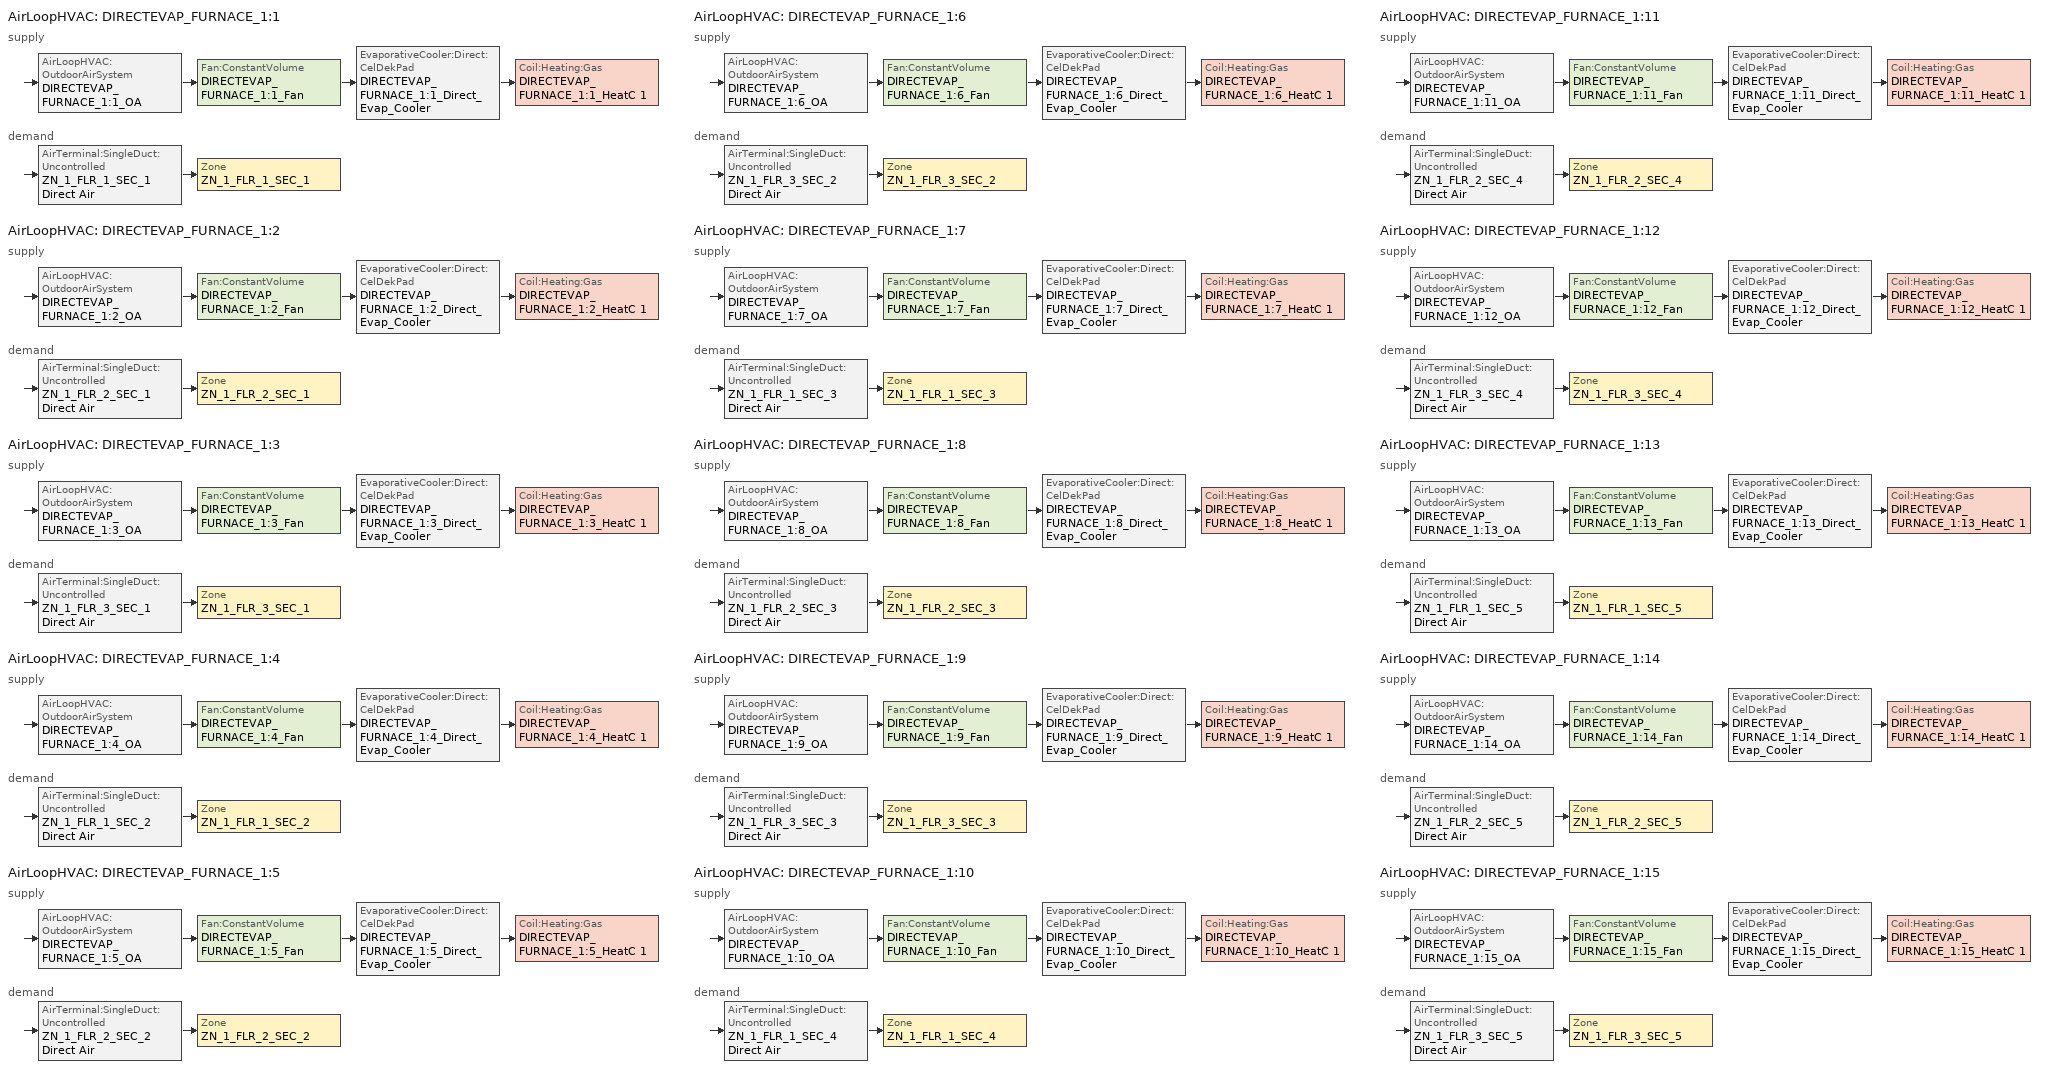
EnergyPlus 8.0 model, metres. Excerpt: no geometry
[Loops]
AirLoopHVAC 'DIRECTEVAP_FURNACE_1:1'
 supply: AirLoopHVAC:OutdoorAirSystem 'DIRECTEVAP_FURNACE_1:1_OA' > Fan:ConstantVolume 'DIRECTEVAP_FURNACE_1:1_Fan' > EvaporativeCooler:Direct:CelDekPad 'DIRECTEVAP_FURNACE_1:1_Direct_Evap_Cooler' > Coil:Heating:Gas 'DIRECTEVAP_FURNACE_1:1_HeatC 1'
 demand: AirTerminal:SingleDuct:Uncontrolled 'ZN_1_FLR_1_SEC_1 Direct Air' > Zone 'ZN_1_FLR_1_SEC_1'
AirLoopHVAC 'DIRECTEVAP_FURNACE_1:2'
 supply: AirLoopHVAC:OutdoorAirSystem 'DIRECTEVAP_FURNACE_1:2_OA' > Fan:ConstantVolume 'DIRECTEVAP_FURNACE_1:2_Fan' > EvaporativeCooler:Direct:CelDekPad 'DIRECTEVAP_FURNACE_1:2_Direct_Evap_Cooler' > Coil:Heating:Gas 'DIRECTEVAP_FURNACE_1:2_HeatC 1'
 demand: AirTerminal:SingleDuct:Uncontrolled 'ZN_1_FLR_2_SEC_1 Direct Air' > Zone 'ZN_1_FLR_2_SEC_1'
AirLoopHVAC 'DIRECTEVAP_FURNACE_1:3'
 supply: AirLoopHVAC:OutdoorAirSystem 'DIRECTEVAP_FURNACE_1:3_OA' > Fan:ConstantVolume 'DIRECTEVAP_FURNACE_1:3_Fan' > EvaporativeCooler:Direct:CelDekPad 'DIRECTEVAP_FURNACE_1:3_Direct_Evap_Cooler' > Coil:Heating:Gas 'DIRECTEVAP_FURNACE_1:3_HeatC 1'
 demand: AirTerminal:SingleDuct:Uncontrolled 'ZN_1_FLR_3_SEC_1 Direct Air' > Zone 'ZN_1_FLR_3_SEC_1'
AirLoopHVAC 'DIRECTEVAP_FURNACE_1:4'
 supply: AirLoopHVAC:OutdoorAirSystem 'DIRECTEVAP_FURNACE_1:4_OA' > Fan:ConstantVolume 'DIRECTEVAP_FURNACE_1:4_Fan' > EvaporativeCooler:Direct:CelDekPad 'DIRECTEVAP_FURNACE_1:4_Direct_Evap_Cooler' > Coil:Heating:Gas 'DIRECTEVAP_FURNACE_1:4_HeatC 1'
 demand: AirTerminal:SingleDuct:Uncontrolled 'ZN_1_FLR_1_SEC_2 Direct Air' > Zone 'ZN_1_FLR_1_SEC_2'
AirLoopHVAC 'DIRECTEVAP_FURNACE_1:5'
 supply: AirLoopHVAC:OutdoorAirSystem 'DIRECTEVAP_FURNACE_1:5_OA' > Fan:ConstantVolume 'DIRECTEVAP_FURNACE_1:5_Fan' > EvaporativeCooler:Direct:CelDekPad 'DIRECTEVAP_FURNACE_1:5_Direct_Evap_Cooler' > Coil:Heating:Gas 'DIRECTEVAP_FURNACE_1:5_HeatC 1'
 demand: AirTerminal:SingleDuct:Uncontrolled 'ZN_1_FLR_2_SEC_2 Direct Air' > Zone 'ZN_1_FLR_2_SEC_2'
AirLoopHVAC 'DIRECTEVAP_FURNACE_1:6'
 supply: AirLoopHVAC:OutdoorAirSystem 'DIRECTEVAP_FURNACE_1:6_OA' > Fan:ConstantVolume 'DIRECTEVAP_FURNACE_1:6_Fan' > EvaporativeCooler:Direct:CelDekPad 'DIRECTEVAP_FURNACE_1:6_Direct_Evap_Cooler' > Coil:Heating:Gas 'DIRECTEVAP_FURNACE_1:6_HeatC 1'
 demand: AirTerminal:SingleDuct:Uncontrolled 'ZN_1_FLR_3_SEC_2 Direct Air' > Zone 'ZN_1_FLR_3_SEC_2'
AirLoopHVAC 'DIRECTEVAP_FURNACE_1:7'
 supply: AirLoopHVAC:OutdoorAirSystem 'DIRECTEVAP_FURNACE_1:7_OA' > Fan:ConstantVolume 'DIRECTEVAP_FURNACE_1:7_Fan' > EvaporativeCooler:Direct:CelDekPad 'DIRECTEVAP_FURNACE_1:7_Direct_Evap_Cooler' > Coil:Heating:Gas 'DIRECTEVAP_FURNACE_1:7_HeatC 1'
 demand: AirTerminal:SingleDuct:Uncontrolled 'ZN_1_FLR_1_SEC_3 Direct Air' > Zone 'ZN_1_FLR_1_SEC_3'
AirLoopHVAC 'DIRECTEVAP_FURNACE_1:8'
 supply: AirLoopHVAC:OutdoorAirSystem 'DIRECTEVAP_FURNACE_1:8_OA' > Fan:ConstantVolume 'DIRECTEVAP_FURNACE_1:8_Fan' > EvaporativeCooler:Direct:CelDekPad 'DIRECTEVAP_FURNACE_1:8_Direct_Evap_Cooler' > Coil:Heating:Gas 'DIRECTEVAP_FURNACE_1:8_HeatC 1'
 demand: AirTerminal:SingleDuct:Uncontrolled 'ZN_1_FLR_2_SEC_3 Direct Air' > Zone 'ZN_1_FLR_2_SEC_3'
AirLoopHVAC 'DIRECTEVAP_FURNACE_1:9'
 supply: AirLoopHVAC:OutdoorAirSystem 'DIRECTEVAP_FURNACE_1:9_OA' > Fan:ConstantVolume 'DIRECTEVAP_FURNACE_1:9_Fan' > EvaporativeCooler:Direct:CelDekPad 'DIRECTEVAP_FURNACE_1:9_Direct_Evap_Cooler' > Coil:Heating:Gas 'DIRECTEVAP_FURNACE_1:9_HeatC 1'
 demand: AirTerminal:SingleDuct:Uncontrolled 'ZN_1_FLR_3_SEC_3 Direct Air' > Zone 'ZN_1_FLR_3_SEC_3'
AirLoopHVAC 'DIRECTEVAP_FURNACE_1:10'
 supply: AirLoopHVAC:OutdoorAirSystem 'DIRECTEVAP_FURNACE_1:10_OA' > Fan:ConstantVolume 'DIRECTEVAP_FURNACE_1:10_Fan' > EvaporativeCooler:Direct:CelDekPad 'DIRECTEVAP_FURNACE_1:10_Direct_Evap_Cooler' > Coil:Heating:Gas 'DIRECTEVAP_FURNACE_1:10_HeatC 1'
 demand: AirTerminal:SingleDuct:Uncontrolled 'ZN_1_FLR_1_SEC_4 Direct Air' > Zone 'ZN_1_FLR_1_SEC_4'
AirLoopHVAC 'DIRECTEVAP_FURNACE_1:11'
 supply: AirLoopHVAC:OutdoorAirSystem 'DIRECTEVAP_FURNACE_1:11_OA' > Fan:ConstantVolume 'DIRECTEVAP_FURNACE_1:11_Fan' > EvaporativeCooler:Direct:CelDekPad 'DIRECTEVAP_FURNACE_1:11_Direct_Evap_Cooler' > Coil:Heating:Gas 'DIRECTEVAP_FURNACE_1:11_HeatC 1'
 demand: AirTerminal:SingleDuct:Uncontrolled 'ZN_1_FLR_2_SEC_4 Direct Air' > Zone 'ZN_1_FLR_2_SEC_4'
AirLoopHVAC 'DIRECTEVAP_FURNACE_1:12'
 supply: AirLoopHVAC:OutdoorAirSystem 'DIRECTEVAP_FURNACE_1:12_OA' > Fan:ConstantVolume 'DIRECTEVAP_FURNACE_1:12_Fan' > EvaporativeCooler:Direct:CelDekPad 'DIRECTEVAP_FURNACE_1:12_Direct_Evap_Cooler' > Coil:Heating:Gas 'DIRECTEVAP_FURNACE_1:12_HeatC 1'
 demand: AirTerminal:SingleDuct:Uncontrolled 'ZN_1_FLR_3_SEC_4 Direct Air' > Zone 'ZN_1_FLR_3_SEC_4'
AirLoopHVAC 'DIRECTEVAP_FURNACE_1:13'
 supply: AirLoopHVAC:OutdoorAirSystem 'DIRECTEVAP_FURNACE_1:13_OA' > Fan:ConstantVolume 'DIRECTEVAP_FURNACE_1:13_Fan' > EvaporativeCooler:Direct:CelDekPad 'DIRECTEVAP_FURNACE_1:13_Direct_Evap_Cooler' > Coil:Heating:Gas 'DIRECTEVAP_FURNACE_1:13_HeatC 1'
 demand: AirTerminal:SingleDuct:Uncontrolled 'ZN_1_FLR_1_SEC_5 Direct Air' > Zone 'ZN_1_FLR_1_SEC_5'
AirLoopHVAC 'DIRECTEVAP_FURNACE_1:14'
 supply: AirLoopHVAC:OutdoorAirSystem 'DIRECTEVAP_FURNACE_1:14_OA' > Fan:ConstantVolume 'DIRECTEVAP_FURNACE_1:14_Fan' > EvaporativeCooler:Direct:CelDekPad 'DIRECTEVAP_FURNACE_1:14_Direct_Evap_Cooler' > Coil:Heating:Gas 'DIRECTEVAP_FURNACE_1:14_HeatC 1'
 demand: AirTerminal:SingleDuct:Uncontrolled 'ZN_1_FLR_2_SEC_5 Direct Air' > Zone 'ZN_1_FLR_2_SEC_5'
AirLoopHVAC 'DIRECTEVAP_FURNACE_1:15'
 supply: AirLoopHVAC:OutdoorAirSystem 'DIRECTEVAP_FURNACE_1:15_OA' > Fan:ConstantVolume 'DIRECTEVAP_FURNACE_1:15_Fan' > EvaporativeCooler:Direct:CelDekPad 'DIRECTEVAP_FURNACE_1:15_Direct_Evap_Cooler' > Coil:Heating:Gas 'DIRECTEVAP_FURNACE_1:15_HeatC 1'
 demand: AirTerminal:SingleDuct:Uncontrolled 'ZN_1_FLR_3_SEC_5 Direct Air' > Zone 'ZN_1_FLR_3_SEC_5'
[ComponentCost:LineItem]
Name | Line Item Type | Item | Cost per Each | Quantity | Cost per Unit of Output Capacity
Daylighting:ZN_1_FLR_1_SEC_1 | Daylighting:Controls | ZN_1_FLR_1_SEC_1 | 1 | 1
Infiltration:ZN_1_FLR_1_SEC_1 | General | ZN_1_FLR_1_SEC_1 | 1 | 0.0513
People:ZN_1_FLR_1_SEC_1 | General | ZN_1_FLR_1_SEC_1 | 1 | 6.3309
LIGHTING EQUIP:ZN_1_FLR_1_SEC_1 | Lights | ZN_1_FLR_1_SEC_1 |  |  | 1
ElectricEquipment:ZN_1_FLR_1_SEC_1:PlugMisc | General | ZN_1_FLR_1_SEC_1 | 1 | 1.3067
Daylighting:ZN_1_FLR_2_SEC_1 | Daylighting:Controls | ZN_1_FLR_2_SEC_1 | 1 | 1
Infiltration:ZN_1_FLR_2_SEC_1 | General | ZN_1_FLR_2_SEC_1 | 1 | 0.0513
People:ZN_1_FLR_2_SEC_1 | General | ZN_1_FLR_2_SEC_1 | 1 | 6.3309
LIGHTING EQUIP:ZN_1_FLR_2_SEC_1 | Lights | ZN_1_FLR_2_SEC_1 |  |  | 1
ElectricEquipment:ZN_1_FLR_2_SEC_1:PlugMisc | General | ZN_1_FLR_2_SEC_1 | 1 | 1.3067
Daylighting:ZN_1_FLR_3_SEC_1 | Daylighting:Controls | ZN_1_FLR_3_SEC_1 | 1 | 1
Infiltration:ZN_1_FLR_3_SEC_1 | General | ZN_1_FLR_3_SEC_1 | 1 | 0.0513
People:ZN_1_FLR_3_SEC_1 | General | ZN_1_FLR_3_SEC_1 | 1 | 6.3309
LIGHTING EQUIP:ZN_1_FLR_3_SEC_1 | Lights | ZN_1_FLR_3_SEC_1 |  |  | 1
ElectricEquipment:ZN_1_FLR_3_SEC_1:PlugMisc | General | ZN_1_FLR_3_SEC_1 | 1 | 1.3067
Daylighting:ZN_1_FLR_1_SEC_2 | Daylighting:Controls | ZN_1_FLR_1_SEC_2 | 1 | 1
Infiltration:ZN_1_FLR_1_SEC_2 | General | ZN_1_FLR_1_SEC_2 | 1 | 0.0223
People:ZN_1_FLR_1_SEC_2 | General | ZN_1_FLR_1_SEC_2 | 1 | 2.7571
LIGHTING EQUIP:ZN_1_FLR_1_SEC_2 | Lights | ZN_1_FLR_1_SEC_2 |  |  | 1
ElectricEquipment:ZN_1_FLR_1_SEC_2:PlugMisc | General | ZN_1_FLR_1_SEC_2 | 1 | 0.5691
Daylighting:ZN_1_FLR_2_SEC_2 | Daylighting:Controls | ZN_1_FLR_2_SEC_2 | 1 | 1
Infiltration:ZN_1_FLR_2_SEC_2 | General | ZN_1_FLR_2_SEC_2 | 1 | 0.0223
People:ZN_1_FLR_2_SEC_2 | General | ZN_1_FLR_2_SEC_2 | 1 | 2.7571
LIGHTING EQUIP:ZN_1_FLR_2_SEC_2 | Lights | ZN_1_FLR_2_SEC_2 |  |  | 1
ElectricEquipment:ZN_1_FLR_2_SEC_2:PlugMisc | General | ZN_1_FLR_2_SEC_2 | 1 | 0.5691
Daylighting:ZN_1_FLR_3_SEC_2 | Daylighting:Controls | ZN_1_FLR_3_SEC_2 | 1 | 1
Infiltration:ZN_1_FLR_3_SEC_2 | General | ZN_1_FLR_3_SEC_2 | 1 | 0.0223
People:ZN_1_FLR_3_SEC_2 | General | ZN_1_FLR_3_SEC_2 | 1 | 2.7571
LIGHTING EQUIP:ZN_1_FLR_3_SEC_2 | Lights | ZN_1_FLR_3_SEC_2 |  |  | 1
ElectricEquipment:ZN_1_FLR_3_SEC_2:PlugMisc | General | ZN_1_FLR_3_SEC_2 | 1 | 0.5691
Daylighting:ZN_1_FLR_1_SEC_3 | Daylighting:Controls | ZN_1_FLR_1_SEC_3 | 1 | 1
Infiltration:ZN_1_FLR_1_SEC_3 | General | ZN_1_FLR_1_SEC_3 | 1 | 0.0513
People:ZN_1_FLR_1_SEC_3 | General | ZN_1_FLR_1_SEC_3 | 1 | 6.3309
LIGHTING EQUIP:ZN_1_FLR_1_SEC_3 | Lights | ZN_1_FLR_1_SEC_3 |  |  | 1
ElectricEquipment:ZN_1_FLR_1_SEC_3:PlugMisc | General | ZN_1_FLR_1_SEC_3 | 1 | 1.3067
Daylighting:ZN_1_FLR_2_SEC_3 | Daylighting:Controls | ZN_1_FLR_2_SEC_3 | 1 | 1
Infiltration:ZN_1_FLR_2_SEC_3 | General | ZN_1_FLR_2_SEC_3 | 1 | 0.0513
People:ZN_1_FLR_2_SEC_3 | General | ZN_1_FLR_2_SEC_3 | 1 | 6.3309
LIGHTING EQUIP:ZN_1_FLR_2_SEC_3 | Lights | ZN_1_FLR_2_SEC_3 |  |  | 1
ElectricEquipment:ZN_1_FLR_2_SEC_3:PlugMisc | General | ZN_1_FLR_2_SEC_3 | 1 | 1.3067
Daylighting:ZN_1_FLR_3_SEC_3 | Daylighting:Controls | ZN_1_FLR_3_SEC_3 | 1 | 1
Infiltration:ZN_1_FLR_3_SEC_3 | General | ZN_1_FLR_3_SEC_3 | 1 | 0.0513
People:ZN_1_FLR_3_SEC_3 | General | ZN_1_FLR_3_SEC_3 | 1 | 6.3309
LIGHTING EQUIP:ZN_1_FLR_3_SEC_3 | Lights | ZN_1_FLR_3_SEC_3 |  |  | 1
ElectricEquipment:ZN_1_FLR_3_SEC_3:PlugMisc | General | ZN_1_FLR_3_SEC_3 | 1 | 1.3067
Daylighting:ZN_1_FLR_1_SEC_4 | Daylighting:Controls | ZN_1_FLR_1_SEC_4 | 1 | 1
Infiltration:ZN_1_FLR_1_SEC_4 | General | ZN_1_FLR_1_SEC_4 | 1 | 0.0223
People:ZN_1_FLR_1_SEC_4 | General | ZN_1_FLR_1_SEC_4 | 1 | 2.7571
LIGHTING EQUIP:ZN_1_FLR_1_SEC_4 | Lights | ZN_1_FLR_1_SEC_4 |  |  | 1
ElectricEquipment:ZN_1_FLR_1_SEC_4:PlugMisc | General | ZN_1_FLR_1_SEC_4 | 1 | 0.5691
Daylighting:ZN_1_FLR_2_SEC_4 | Daylighting:Controls | ZN_1_FLR_2_SEC_4 | 1 | 1
Infiltration:ZN_1_FLR_2_SEC_4 | General | ZN_1_FLR_2_SEC_4 | 1 | 0.0223
People:ZN_1_FLR_2_SEC_4 | General | ZN_1_FLR_2_SEC_4 | 1 | 2.7571
LIGHTING EQUIP:ZN_1_FLR_2_SEC_4 | Lights | ZN_1_FLR_2_SEC_4 |  |  | 1
ElectricEquipment:ZN_1_FLR_2_SEC_4:PlugMisc | General | ZN_1_FLR_2_SEC_4 | 1 | 0.5691
Daylighting:ZN_1_FLR_3_SEC_4 | Daylighting:Controls | ZN_1_FLR_3_SEC_4 | 1 | 1
Infiltration:ZN_1_FLR_3_SEC_4 | General | ZN_1_FLR_3_SEC_4 | 1 | 0.0223
People:ZN_1_FLR_3_SEC_4 | General | ZN_1_FLR_3_SEC_4 | 1 | 2.7571
LIGHTING EQUIP:ZN_1_FLR_3_SEC_4 | Lights | ZN_1_FLR_3_SEC_4 |  |  | 1
ElectricEquipment:ZN_1_FLR_3_SEC_4:PlugMisc | General | ZN_1_FLR_3_SEC_4 | 1 | 0.5691
Daylighting:ZN_1_FLR_1_SEC_5 | Daylighting:Controls | ZN_1_FLR_1_SEC_5 | 1 | 1
Infiltration:ZN_1_FLR_1_SEC_5 | General | ZN_1_FLR_1_SEC_5 | 1 | 0.1061
People:ZN_1_FLR_1_SEC_5 | General | ZN_1_FLR_1_SEC_5 | 1 | 13.104
LIGHTING EQUIP:ZN_1_FLR_1_SEC_5 | Lights | ZN_1_FLR_1_SEC_5 |  |  | 1
ElectricEquipment:ZN_1_FLR_1_SEC_5:PlugMisc | General | ZN_1_FLR_1_SEC_5 | 1 | 2.7046
Daylighting:ZN_1_FLR_2_SEC_5 | Daylighting:Controls | ZN_1_FLR_2_SEC_5 | 1 | 1
Infiltration:ZN_1_FLR_2_SEC_5 | General | ZN_1_FLR_2_SEC_5 | 1 | 0.1061
People:ZN_1_FLR_2_SEC_5 | General | ZN_1_FLR_2_SEC_5 | 1 | 13.104
LIGHTING EQUIP:ZN_1_FLR_2_SEC_5 | Lights | ZN_1_FLR_2_SEC_5 |  |  | 1
ElectricEquipment:ZN_1_FLR_2_SEC_5:PlugMisc | General | ZN_1_FLR_2_SEC_5 | 1 | 2.7046
Daylighting:ZN_1_FLR_3_SEC_5 | Daylighting:Controls | ZN_1_FLR_3_SEC_5 | 1 | 1
Infiltration:ZN_1_FLR_3_SEC_5 | General | ZN_1_FLR_3_SEC_5 | 1 | 0.1061
People:ZN_1_FLR_3_SEC_5 | General | ZN_1_FLR_3_SEC_5 | 1 | 13.104
LIGHTING EQUIP:ZN_1_FLR_3_SEC_5 | Lights | ZN_1_FLR_3_SEC_5 |  |  | 1
ElectricEquipment:ZN_1_FLR_3_SEC_5:PlugMisc | General | ZN_1_FLR_3_SEC_5 | 1 | 2.7046
[Sizing:Zone] Zone Cooling Design Supply Air Temperature Input Method {SupplyAirTemperature | TemperatureDifference}=SupplyAirTemperature; Zone Cooling Design Supply Air Temperature {C}=14; Zone Heating Design Supply Air Temperature Input Method {SupplyAirTemperature | TemperatureDifference}=SupplyAirTemperature; Zone Heating Design Supply Air Temperature {C}=40; Zone Cooling Design Supply Air Humidity Ratio {kg-H20/kg-air}=0.0085; Zone Heating Design Supply Air Humidity Ratio {kg-H20/kg-air}=0.008; Cooling Design Air Flow Method {Flow/Zone | DesignDay | DesignDayWithLimit}=DesignDay; Cooling Minimum Air Flow Fraction=0; Heating Design Air Flow Method {Flow/Zone | DesignDay}=DesignDay; Heating Design Air Flow Rate=0
Name | Design Specification Outdoor Air Object | Design Specification Zone Air Distribution Object
ZN_1_FLR_1_SEC_1 | ZN_1_FLR_1_SEC_1 OA Design Spec | ZN_1_FLR_1_SEC_1 Air Dist Design Spec
ZN_1_FLR_2_SEC_1 | ZN_1_FLR_2_SEC_1 OA Design Spec | ZN_1_FLR_2_SEC_1 Air Dist Design Spec
ZN_1_FLR_3_SEC_1 | ZN_1_FLR_3_SEC_1 OA Design Spec | ZN_1_FLR_3_SEC_1 Air Dist Design Spec
ZN_1_FLR_1_SEC_2 | ZN_1_FLR_1_SEC_2 OA Design Spec | ZN_1_FLR_1_SEC_2 Air Dist Design Spec
ZN_1_FLR_2_SEC_2 | ZN_1_FLR_2_SEC_2 OA Design Spec | ZN_1_FLR_2_SEC_2 Air Dist Design Spec
ZN_1_FLR_3_SEC_2 | ZN_1_FLR_3_SEC_2 OA Design Spec | ZN_1_FLR_3_SEC_2 Air Dist Design Spec
ZN_1_FLR_1_SEC_3 | ZN_1_FLR_1_SEC_3 OA Design Spec | ZN_1_FLR_1_SEC_3 Air Dist Design Spec
ZN_1_FLR_2_SEC_3 | ZN_1_FLR_2_SEC_3 OA Design Spec | ZN_1_FLR_2_SEC_3 Air Dist Design Spec
ZN_1_FLR_3_SEC_3 | ZN_1_FLR_3_SEC_3 OA Design Spec | ZN_1_FLR_3_SEC_3 Air Dist Design Spec
ZN_1_FLR_1_SEC_4 | ZN_1_FLR_1_SEC_4 OA Design Spec | ZN_1_FLR_1_SEC_4 Air Dist Design Spec
ZN_1_FLR_2_SEC_4 | ZN_1_FLR_2_SEC_4 OA Design Spec | ZN_1_FLR_2_SEC_4 Air Dist Design Spec
ZN_1_FLR_3_SEC_4 | ZN_1_FLR_3_SEC_4 OA Design Spec | ZN_1_FLR_3_SEC_4 Air Dist Design Spec
ZN_1_FLR_1_SEC_5 | ZN_1_FLR_1_SEC_5 OA Design Spec | ZN_1_FLR_1_SEC_5 Air Dist Design Spec
ZN_1_FLR_2_SEC_5 | ZN_1_FLR_2_SEC_5 OA Design Spec | ZN_1_FLR_2_SEC_5 Air Dist Design Spec
ZN_1_FLR_3_SEC_5 | ZN_1_FLR_3_SEC_5 OA Design Spec | ZN_1_FLR_3_SEC_5 Air Dist Design Spec
[DesignSpecification:OutdoorAir] Outdoor Air Method=Flow/Zone; Outdoor Air Flow Per Person {m3/s-person}=0; Outdoor Air Flow Per Zone Floor Area {m3/s-m2}=0; Outdoor Air Flow Air Changes per Hour {1/hr}=0
Name | Outdoor Air Flow Per Zone {m3/s}
ZN_1_FLR_1_SEC_1 OA Design Spec; ZN_1_FLR_2_SEC_1 OA Design Spec; ZN_1_FLR_3_SEC_1 OA Design Spec; ZN_1_FLR_1_SEC_3 OA Design Spec; ZN_1_FLR_2_SEC_3 OA Design Spec; ZN_1_FLR_3_SEC_3 OA Design Spec | 0.0644017
ZN_1_FLR_1_SEC_2 OA Design Spec; ZN_1_FLR_2_SEC_2 OA Design Spec; ZN_1_FLR_3_SEC_2 OA Design Spec; ZN_1_FLR_1_SEC_4 OA Design Spec; ZN_1_FLR_2_SEC_4 OA Design Spec; ZN_1_FLR_3_SEC_4 OA Design Spec | 0.0280474
ZN_1_FLR_1_SEC_5 OA Design Spec; ZN_1_FLR_2_SEC_5 OA Design Spec; ZN_1_FLR_3_SEC_5 OA Design Spec | 0.133302
[DesignSpecification:ZoneAirDistribution] Zone Air Distribution Effectiveness in Cooling Mode=1; Zone Air Distribution Effectiveness in Heating Mode=1; Zone Secondary Recirculation Fraction=0
ZN_1_FLR_1_SEC_1 Air Dist Design Spec; ZN_1_FLR_2_SEC_1 Air Dist Design Spec; ZN_1_FLR_3_SEC_1 Air Dist Design Spec; ZN_1_FLR_1_SEC_2 Air Dist Design Spec; ZN_1_FLR_2_SEC_2 Air Dist Design Spec; ZN_1_FLR_3_SEC_2 Air Dist Design Spec; ZN_1_FLR_1_SEC_3 Air Dist Design Spec; ZN_1_FLR_2_SEC_3 Air Dist Design Spec; ZN_1_FLR_3_SEC_3 Air Dist Design Spec; ZN_1_FLR_1_SEC_4 Air Dist Design Spec; ZN_1_FLR_2_SEC_4 Air Dist Design Spec; ZN_1_FLR_3_SEC_4 Air Dist Design Spec; ZN_1_FLR_1_SEC_5 Air Dist Design Spec; ZN_1_FLR_2_SEC_5 Air Dist Design Spec; ZN_1_FLR_3_SEC_5 Air Dist Design Spec
[ZoneControl:Thermostat] Control Type Schedule=Dual Zone Control Type Sched
Name | Zone | Control 1
ZN_1_FLR_1_SEC_1 Thermostat | ZN_1_FLR_1_SEC_1 | ZN_1_FLR_1_SEC_1 DualSPSched
ZN_1_FLR_2_SEC_1 Thermostat | ZN_1_FLR_2_SEC_1 | ZN_1_FLR_2_SEC_1 DualSPSched
ZN_1_FLR_3_SEC_1 Thermostat | ZN_1_FLR_3_SEC_1 | ZN_1_FLR_3_SEC_1 DualSPSched
ZN_1_FLR_1_SEC_2 Thermostat | ZN_1_FLR_1_SEC_2 | ZN_1_FLR_1_SEC_2 DualSPSched
ZN_1_FLR_2_SEC_2 Thermostat | ZN_1_FLR_2_SEC_2 | ZN_1_FLR_2_SEC_2 DualSPSched
ZN_1_FLR_3_SEC_2 Thermostat | ZN_1_FLR_3_SEC_2 | ZN_1_FLR_3_SEC_2 DualSPSched
ZN_1_FLR_1_SEC_3 Thermostat | ZN_1_FLR_1_SEC_3 | ZN_1_FLR_1_SEC_3 DualSPSched
ZN_1_FLR_2_SEC_3 Thermostat | ZN_1_FLR_2_SEC_3 | ZN_1_FLR_2_SEC_3 DualSPSched
ZN_1_FLR_3_SEC_3 Thermostat | ZN_1_FLR_3_SEC_3 | ZN_1_FLR_3_SEC_3 DualSPSched
ZN_1_FLR_1_SEC_4 Thermostat | ZN_1_FLR_1_SEC_4 | ZN_1_FLR_1_SEC_4 DualSPSched
ZN_1_FLR_2_SEC_4 Thermostat | ZN_1_FLR_2_SEC_4 | ZN_1_FLR_2_SEC_4 DualSPSched
ZN_1_FLR_3_SEC_4 Thermostat | ZN_1_FLR_3_SEC_4 | ZN_1_FLR_3_SEC_4 DualSPSched
ZN_1_FLR_1_SEC_5 Thermostat | ZN_1_FLR_1_SEC_5 | ZN_1_FLR_1_SEC_5 DualSPSched
ZN_1_FLR_2_SEC_5 Thermostat | ZN_1_FLR_2_SEC_5 | ZN_1_FLR_2_SEC_5 DualSPSched
ZN_1_FLR_3_SEC_5 Thermostat | ZN_1_FLR_3_SEC_5 | ZN_1_FLR_3_SEC_5 DualSPSched
[ThermostatSetpoint:DualSetpoint] Heating Setpoint Temperature Schedule=HtgSetP_Sch; Cooling Setpoint Temperature Schedule=ClgSetP_Sch
ZN_1_FLR_1_SEC_1 DualSPSched; ZN_1_FLR_2_SEC_1 DualSPSched; ZN_1_FLR_3_SEC_1 DualSPSched; ZN_1_FLR_1_SEC_2 DualSPSched; ZN_1_FLR_2_SEC_2 DualSPSched; ZN_1_FLR_3_SEC_2 DualSPSched; ZN_1_FLR_1_SEC_3 DualSPSched; ZN_1_FLR_2_SEC_3 DualSPSched; ZN_1_FLR_3_SEC_3 DualSPSched; ZN_1_FLR_1_SEC_4 DualSPSched; ZN_1_FLR_2_SEC_4 DualSPSched; ZN_1_FLR_3_SEC_4 DualSPSched; ZN_1_FLR_1_SEC_5 DualSPSched; ZN_1_FLR_2_SEC_5 DualSPSched; ZN_1_FLR_3_SEC_5 DualSPSched
[Zone equipment]
ZN_1_FLR_1_SEC_1: ZN_1_FLR_1_SEC_1 Direct Air
ZN_1_FLR_2_SEC_1: ZN_1_FLR_2_SEC_1 Direct Air
ZN_1_FLR_3_SEC_1: ZN_1_FLR_3_SEC_1 Direct Air
ZN_1_FLR_1_SEC_2: ZN_1_FLR_1_SEC_2 Direct Air
ZN_1_FLR_2_SEC_2: ZN_1_FLR_2_SEC_2 Direct Air
ZN_1_FLR_3_SEC_2: ZN_1_FLR_3_SEC_2 Direct Air
ZN_1_FLR_1_SEC_3: ZN_1_FLR_1_SEC_3 Direct Air
ZN_1_FLR_2_SEC_3: ZN_1_FLR_2_SEC_3 Direct Air
ZN_1_FLR_3_SEC_3: ZN_1_FLR_3_SEC_3 Direct Air
ZN_1_FLR_1_SEC_4: ZN_1_FLR_1_SEC_4 Direct Air
ZN_1_FLR_2_SEC_4: ZN_1_FLR_2_SEC_4 Direct Air
ZN_1_FLR_3_SEC_4: ZN_1_FLR_3_SEC_4 Direct Air
ZN_1_FLR_1_SEC_5: ZN_1_FLR_1_SEC_5 Direct Air
ZN_1_FLR_2_SEC_5: ZN_1_FLR_2_SEC_5 Direct Air
ZN_1_FLR_3_SEC_5: ZN_1_FLR_3_SEC_5 Direct Air
[AirTerminal:SingleDuct:Uncontrolled] Availability Schedule=ALWAYS_ON; Maximum Air Flow Rate {m3/s}=AUTOSIZE
ZN_1_FLR_1_SEC_1 Direct Air; ZN_1_FLR_2_SEC_1 Direct Air; ZN_1_FLR_3_SEC_1 Direct Air; ZN_1_FLR_1_SEC_2 Direct Air; ZN_1_FLR_2_SEC_2 Direct Air; ZN_1_FLR_3_SEC_2 Direct Air; ZN_1_FLR_1_SEC_3 Direct Air; ZN_1_FLR_2_SEC_3 Direct Air; ZN_1_FLR_3_SEC_3 Direct Air; ZN_1_FLR_1_SEC_4 Direct Air; ZN_1_FLR_2_SEC_4 Direct Air; ZN_1_FLR_3_SEC_4 Direct Air; ZN_1_FLR_1_SEC_5 Direct Air; ZN_1_FLR_2_SEC_5 Direct Air; ZN_1_FLR_3_SEC_5 Direct Air
[SetpointManager:SingleZone:Reheat] Control Variable=Temperature; Minimum Supply Air Temperature C=10; Maximum Supply Air Temperature C=50
Name | Control Zone | Setpoint Node or NodeList
SupAirTemp MngrZN_1_FLR_1_SEC_1 | ZN_1_FLR_1_SEC_1 | DIRECTEVAP_FURNACE_1:1 Supply Equipment Outlet Node
SupAirTemp MngrZN_1_FLR_2_SEC_1 | ZN_1_FLR_2_SEC_1 | DIRECTEVAP_FURNACE_1:2 Supply Equipment Outlet Node
SupAirTemp MngrZN_1_FLR_3_SEC_1 | ZN_1_FLR_3_SEC_1 | DIRECTEVAP_FURNACE_1:3 Supply Equipment Outlet Node
SupAirTemp MngrZN_1_FLR_1_SEC_2 | ZN_1_FLR_1_SEC_2 | DIRECTEVAP_FURNACE_1:4 Supply Equipment Outlet Node
SupAirTemp MngrZN_1_FLR_2_SEC_2 | ZN_1_FLR_2_SEC_2 | DIRECTEVAP_FURNACE_1:5 Supply Equipment Outlet Node
SupAirTemp MngrZN_1_FLR_3_SEC_2 | ZN_1_FLR_3_SEC_2 | DIRECTEVAP_FURNACE_1:6 Supply Equipment Outlet Node
SupAirTemp MngrZN_1_FLR_1_SEC_3 | ZN_1_FLR_1_SEC_3 | DIRECTEVAP_FURNACE_1:7 Supply Equipment Outlet Node
SupAirTemp MngrZN_1_FLR_2_SEC_3 | ZN_1_FLR_2_SEC_3 | DIRECTEVAP_FURNACE_1:8 Supply Equipment Outlet Node
SupAirTemp MngrZN_1_FLR_3_SEC_3 | ZN_1_FLR_3_SEC_3 | DIRECTEVAP_FURNACE_1:9 Supply Equipment Outlet Node
SupAirTemp MngrZN_1_FLR_1_SEC_4 | ZN_1_FLR_1_SEC_4 | DIRECTEVAP_FURNACE_1:10 Supply Equipment Outlet Node
SupAirTemp MngrZN_1_FLR_2_SEC_4 | ZN_1_FLR_2_SEC_4 | DIRECTEVAP_FURNACE_1:11 Supply Equipment Outlet Node
SupAirTemp MngrZN_1_FLR_3_SEC_4 | ZN_1_FLR_3_SEC_4 | DIRECTEVAP_FURNACE_1:12 Supply Equipment Outlet Node
SupAirTemp MngrZN_1_FLR_1_SEC_5 | ZN_1_FLR_1_SEC_5 | DIRECTEVAP_FURNACE_1:13 Supply Equipment Outlet Node
SupAirTemp MngrZN_1_FLR_2_SEC_5 | ZN_1_FLR_2_SEC_5 | DIRECTEVAP_FURNACE_1:14 Supply Equipment Outlet Node
SupAirTemp MngrZN_1_FLR_3_SEC_5 | ZN_1_FLR_3_SEC_5 | DIRECTEVAP_FURNACE_1:15 Supply Equipment Outlet Node
[AirLoopHVAC] Design Supply Air Flow Rate {m3/s}=AUTOSIZE
DIRECTEVAP_FURNACE_1:1; DIRECTEVAP_FURNACE_1:2; DIRECTEVAP_FURNACE_1:3; DIRECTEVAP_FURNACE_1:4; DIRECTEVAP_FURNACE_1:5; DIRECTEVAP_FURNACE_1:6; DIRECTEVAP_FURNACE_1:7; DIRECTEVAP_FURNACE_1:8; DIRECTEVAP_FURNACE_1:9; DIRECTEVAP_FURNACE_1:10; DIRECTEVAP_FURNACE_1:11; DIRECTEVAP_FURNACE_1:12; DIRECTEVAP_FURNACE_1:13; DIRECTEVAP_FURNACE_1:14; DIRECTEVAP_FURNACE_1:15
[SetpointManager:MixedAir] Control Variable=Temperature
Name | Setpoint Node or NodeList
DIRECTEVAP_FURNACE_1:1_HeatC 1 MixedAir Manager | DIRECTEVAP_FURNACE_1:1 Supply Equipment Outlet Node
DIRECTEVAP_FURNACE_1:1 OA Mixed Air Temp Manager | DIRECTEVAP_FURNACE_1:1_OA-DIRECTEVAP_FURNACE_1:1_FanNode
DIRECTEVAP_FURNACE_1:2_HeatC 1 MixedAir Manager | DIRECTEVAP_FURNACE_1:2 Supply Equipment Outlet Node
DIRECTEVAP_FURNACE_1:2 OA Mixed Air Temp Manager | DIRECTEVAP_FURNACE_1:2_OA-DIRECTEVAP_FURNACE_1:2_FanNode
DIRECTEVAP_FURNACE_1:3_HeatC 1 MixedAir Manager | DIRECTEVAP_FURNACE_1:3 Supply Equipment Outlet Node
DIRECTEVAP_FURNACE_1:3 OA Mixed Air Temp Manager | DIRECTEVAP_FURNACE_1:3_OA-DIRECTEVAP_FURNACE_1:3_FanNode
DIRECTEVAP_FURNACE_1:4_HeatC 1 MixedAir Manager | DIRECTEVAP_FURNACE_1:4 Supply Equipment Outlet Node
DIRECTEVAP_FURNACE_1:4 OA Mixed Air Temp Manager | DIRECTEVAP_FURNACE_1:4_OA-DIRECTEVAP_FURNACE_1:4_FanNode
DIRECTEVAP_FURNACE_1:5_HeatC 1 MixedAir Manager | DIRECTEVAP_FURNACE_1:5 Supply Equipment Outlet Node
DIRECTEVAP_FURNACE_1:5 OA Mixed Air Temp Manager | DIRECTEVAP_FURNACE_1:5_OA-DIRECTEVAP_FURNACE_1:5_FanNode
DIRECTEVAP_FURNACE_1:6_HeatC 1 MixedAir Manager | DIRECTEVAP_FURNACE_1:6 Supply Equipment Outlet Node
DIRECTEVAP_FURNACE_1:6 OA Mixed Air Temp Manager | DIRECTEVAP_FURNACE_1:6_OA-DIRECTEVAP_FURNACE_1:6_FanNode
DIRECTEVAP_FURNACE_1:7_HeatC 1 MixedAir Manager | DIRECTEVAP_FURNACE_1:7 Supply Equipment Outlet Node
DIRECTEVAP_FURNACE_1:7 OA Mixed Air Temp Manager | DIRECTEVAP_FURNACE_1:7_OA-DIRECTEVAP_FURNACE_1:7_FanNode
DIRECTEVAP_FURNACE_1:8_HeatC 1 MixedAir Manager | DIRECTEVAP_FURNACE_1:8 Supply Equipment Outlet Node
DIRECTEVAP_FURNACE_1:8 OA Mixed Air Temp Manager | DIRECTEVAP_FURNACE_1:8_OA-DIRECTEVAP_FURNACE_1:8_FanNode
DIRECTEVAP_FURNACE_1:9_HeatC 1 MixedAir Manager | DIRECTEVAP_FURNACE_1:9 Supply Equipment Outlet Node
DIRECTEVAP_FURNACE_1:9 OA Mixed Air Temp Manager | DIRECTEVAP_FURNACE_1:9_OA-DIRECTEVAP_FURNACE_1:9_FanNode
DIRECTEVAP_FURNACE_1:10_HeatC 1 MixedAir Manager | DIRECTEVAP_FURNACE_1:10 Supply Equipment Outlet Node
DIRECTEVAP_FURNACE_1:10 OA Mixed Air Temp Manager | DIRECTEVAP_FURNACE_1:10_OA-DIRECTEVAP_FURNACE_1:10_FanNode
DIRECTEVAP_FURNACE_1:11_HeatC 1 MixedAir Manager | DIRECTEVAP_FURNACE_1:11 Supply Equipment Outlet Node
DIRECTEVAP_FURNACE_1:11 OA Mixed Air Temp Manager | DIRECTEVAP_FURNACE_1:11_OA-DIRECTEVAP_FURNACE_1:11_FanNode
DIRECTEVAP_FURNACE_1:12_HeatC 1 MixedAir Manager | DIRECTEVAP_FURNACE_1:12 Supply Equipment Outlet Node
DIRECTEVAP_FURNACE_1:12 OA Mixed Air Temp Manager | DIRECTEVAP_FURNACE_1:12_OA-DIRECTEVAP_FURNACE_1:12_FanNode
DIRECTEVAP_FURNACE_1:13_HeatC 1 MixedAir Manager | DIRECTEVAP_FURNACE_1:13 Supply Equipment Outlet Node
DIRECTEVAP_FURNACE_1:13 OA Mixed Air Temp Manager | DIRECTEVAP_FURNACE_1:13_OA-DIRECTEVAP_FURNACE_1:13_FanNode
DIRECTEVAP_FURNACE_1:14_HeatC 1 MixedAir Manager | DIRECTEVAP_FURNACE_1:14 Supply Equipment Outlet Node
DIRECTEVAP_FURNACE_1:14 OA Mixed Air Temp Manager | DIRECTEVAP_FURNACE_1:14_OA-DIRECTEVAP_FURNACE_1:14_FanNode
DIRECTEVAP_FURNACE_1:15_HeatC 1 MixedAir Manager | DIRECTEVAP_FURNACE_1:15 Supply Equipment Outlet Node
DIRECTEVAP_FURNACE_1:15 OA Mixed Air Temp Manager | DIRECTEVAP_FURNACE_1:15_OA-DIRECTEVAP_FURNACE_1:15_FanNode
[Sizing:System] Type Of Load To Size On=Sensible; Design Outdoor Air Flow Rate {m3/s}=AUTOSIZE; Minimum System Air Flow Ratio=1; Preheat Design Temperature {C}=7; Preheat Design Humidity Ratio {kg-H2O/kg-air}=0.008; Precool Design Temperature {C}=12.8; Precool Design Humidity Ratio {kg-H2O/kg-air}=0.008; Central Cooling Design Supply Air Temperature {C}=12.8; Central Heating Design Supply Air Temperature {C}=40; Sizing Option {Coincident | NonCoincident}=NonCoincident; 100% Outdoor Air in Cooling {Yes | No}=No; 100% Outdoor Air in Heating {Yes | No}=No; Central Cooling Design Supply Air Humidity Ratio {kg-H2O/kg-air}=0.0085; Central Heating Design Supply Air Humidity Ratio {kg-H2O/kg-air}=0.008; Cooling Design Air Flow Method=DesignDay; Cooling Design Air Flow Rate {m3/s}=0; Heating Design Air Flow Method=DesignDay; Heating Design Air Flow Rate {m3/s}=0; System Outdoor Air Method { ZoneSum | VentilationRateProcedure }=ZoneSum; Zone Maximum Outdoor Air Fraction=1
DIRECTEVAP_FURNACE_1:1; DIRECTEVAP_FURNACE_1:2; DIRECTEVAP_FURNACE_1:3; DIRECTEVAP_FURNACE_1:4; DIRECTEVAP_FURNACE_1:5; DIRECTEVAP_FURNACE_1:6; DIRECTEVAP_FURNACE_1:7; DIRECTEVAP_FURNACE_1:8; DIRECTEVAP_FURNACE_1:9; DIRECTEVAP_FURNACE_1:10; DIRECTEVAP_FURNACE_1:11; DIRECTEVAP_FURNACE_1:12; DIRECTEVAP_FURNACE_1:13; DIRECTEVAP_FURNACE_1:14; DIRECTEVAP_FURNACE_1:15
[Controller:OutdoorAir] Minimum Outdoor Air Flow Rate {m3/s}=AUTOSIZE; Maximum Outdoor Air Flow Rate {m3/s}=AUTOSIZE; Economizer Control Type=NoEconomizer; Economizer Control Action Type=ModulateFlow; Economizer Maximum Limit Dry-Bulb Temperature {C}=28; Economizer Maximum Limit Enthalpy {J/kg}=64000; Economizer Minimum Limit Dry-Bulb Temperature {C}=-100; Lockout Type=NoLockout; Minimum Limit Type=FixedMinimum; Minimum Outdoor Air Schedule=MinOA_Sched; High Humidity Control=No; Heat Recovery Bypass Control Type=BypassWhenOAFlowGreaterThanMinimum
DIRECTEVAP_FURNACE_1:1_OA_Controller; DIRECTEVAP_FURNACE_1:2_OA_Controller; DIRECTEVAP_FURNACE_1:3_OA_Controller; DIRECTEVAP_FURNACE_1:4_OA_Controller; DIRECTEVAP_FURNACE_1:5_OA_Controller; DIRECTEVAP_FURNACE_1:6_OA_Controller; DIRECTEVAP_FURNACE_1:7_OA_Controller; DIRECTEVAP_FURNACE_1:8_OA_Controller; DIRECTEVAP_FURNACE_1:9_OA_Controller; DIRECTEVAP_FURNACE_1:10_OA_Controller; DIRECTEVAP_FURNACE_1:11_OA_Controller; DIRECTEVAP_FURNACE_1:12_OA_Controller; DIRECTEVAP_FURNACE_1:13_OA_Controller; DIRECTEVAP_FURNACE_1:14_OA_Controller; DIRECTEVAP_FURNACE_1:15_OA_Controller
[Fan:ConstantVolume] Availability Schedule=HVACOperationSchd; Fan Efficiency=0.66; Pressure Rise {Pa}=500; Maximum Flow Rate {m3/s}=AUTOSIZE; Motor Efficiency=0.85; Motor In Airstream Fraction=1
DIRECTEVAP_FURNACE_1:1_Fan; DIRECTEVAP_FURNACE_1:2_Fan; DIRECTEVAP_FURNACE_1:3_Fan; DIRECTEVAP_FURNACE_1:4_Fan; DIRECTEVAP_FURNACE_1:5_Fan; DIRECTEVAP_FURNACE_1:6_Fan; DIRECTEVAP_FURNACE_1:7_Fan; DIRECTEVAP_FURNACE_1:8_Fan; DIRECTEVAP_FURNACE_1:9_Fan; DIRECTEVAP_FURNACE_1:10_Fan; DIRECTEVAP_FURNACE_1:11_Fan; DIRECTEVAP_FURNACE_1:12_Fan; DIRECTEVAP_FURNACE_1:13_Fan; DIRECTEVAP_FURNACE_1:14_Fan; DIRECTEVAP_FURNACE_1:15_Fan
[EvaporativeCooler:Direct:CelDekPad] Direct Pad Area {m2}=0.74; Direct Pad Depth {m}=0.2; Recirculating Water Pump Power Consumption {W}=45; Control Type {CONSTANT}=Constant
DIRECTEVAP_FURNACE_1:1_Direct_Evap_Cooler; DIRECTEVAP_FURNACE_1:2_Direct_Evap_Cooler; DIRECTEVAP_FURNACE_1:3_Direct_Evap_Cooler; DIRECTEVAP_FURNACE_1:4_Direct_Evap_Cooler; DIRECTEVAP_FURNACE_1:5_Direct_Evap_Cooler; DIRECTEVAP_FURNACE_1:6_Direct_Evap_Cooler; DIRECTEVAP_FURNACE_1:7_Direct_Evap_Cooler; DIRECTEVAP_FURNACE_1:8_Direct_Evap_Cooler; DIRECTEVAP_FURNACE_1:9_Direct_Evap_Cooler; DIRECTEVAP_FURNACE_1:10_Direct_Evap_Cooler; DIRECTEVAP_FURNACE_1:11_Direct_Evap_Cooler; DIRECTEVAP_FURNACE_1:12_Direct_Evap_Cooler; DIRECTEVAP_FURNACE_1:13_Direct_Evap_Cooler; DIRECTEVAP_FURNACE_1:14_Direct_Evap_Cooler; DIRECTEVAP_FURNACE_1:15_Direct_Evap_Cooler
[Coil:Heating:Gas] Availability Schedule=ALWAYS_ON; Gas Burner Efficiency=0.8; Nominal Capacity {W}=AUTOSIZE
DIRECTEVAP_FURNACE_1:1_HeatC 1; DIRECTEVAP_FURNACE_1:2_HeatC 1; DIRECTEVAP_FURNACE_1:3_HeatC 1; DIRECTEVAP_FURNACE_1:4_HeatC 1; DIRECTEVAP_FURNACE_1:5_HeatC 1; DIRECTEVAP_FURNACE_1:6_HeatC 1; DIRECTEVAP_FURNACE_1:7_HeatC 1; DIRECTEVAP_FURNACE_1:8_HeatC 1; DIRECTEVAP_FURNACE_1:9_HeatC 1; DIRECTEVAP_FURNACE_1:10_HeatC 1; DIRECTEVAP_FURNACE_1:11_HeatC 1; DIRECTEVAP_FURNACE_1:12_HeatC 1; DIRECTEVAP_FURNACE_1:13_HeatC 1; DIRECTEVAP_FURNACE_1:14_HeatC 1; DIRECTEVAP_FURNACE_1:15_HeatC 1
[Schedule:Compact]
ALWAYS_ON; MinOA_Sched: Through: 12/31, For: AllDays, Until: 24:00, 1
HVACOperationSchd: Through: 12/31, For: Weekdays SummerDesignDay, Until: 06:00, 0, Until: 22:00, 1, Until: 24:00, 0, For: Saturday WinterDesignDay, Until: 06:00, 0, Until: 18:00, 1, Until: 24:00, 0, For: Sunday Holidays AllOtherDays, Until: 24:00, 0
HTGSETP_SCH: Through: 12/31, For: Weekdays, Until: 05:00, 15.6, Until: 19:00, 21, Until: 24:00, 15.6, For SummerDesignDay, Until: 24:00, 15.6, For: Saturday, Until: 06:00, 15.6, Until: 17:00, 21, Until: 24:00, 15.6, For: WinterDesignDay, Until: 24:00, 21, For: Sunday Holidays AllOtherDays, Until: 24:00, 15.6
CLGSETP_SCH: Through: 12/31, For: Weekdays SummerDesignDay, Until: 06:00, 30, Until: 22:00, 24, Until: 24:00, 30, For: Saturday, Until: 06:00, 30, Until: 18:00, 24, Until: 24:00, 30, For WinterDesignDay, Until: 24:00, 30, For: Sunday Holidays AllOtherDays, Until: 24:00, 30
Dual Zone Control Type Sched: Through: 12/31, For: AllDays, Until: 24:00, 4
